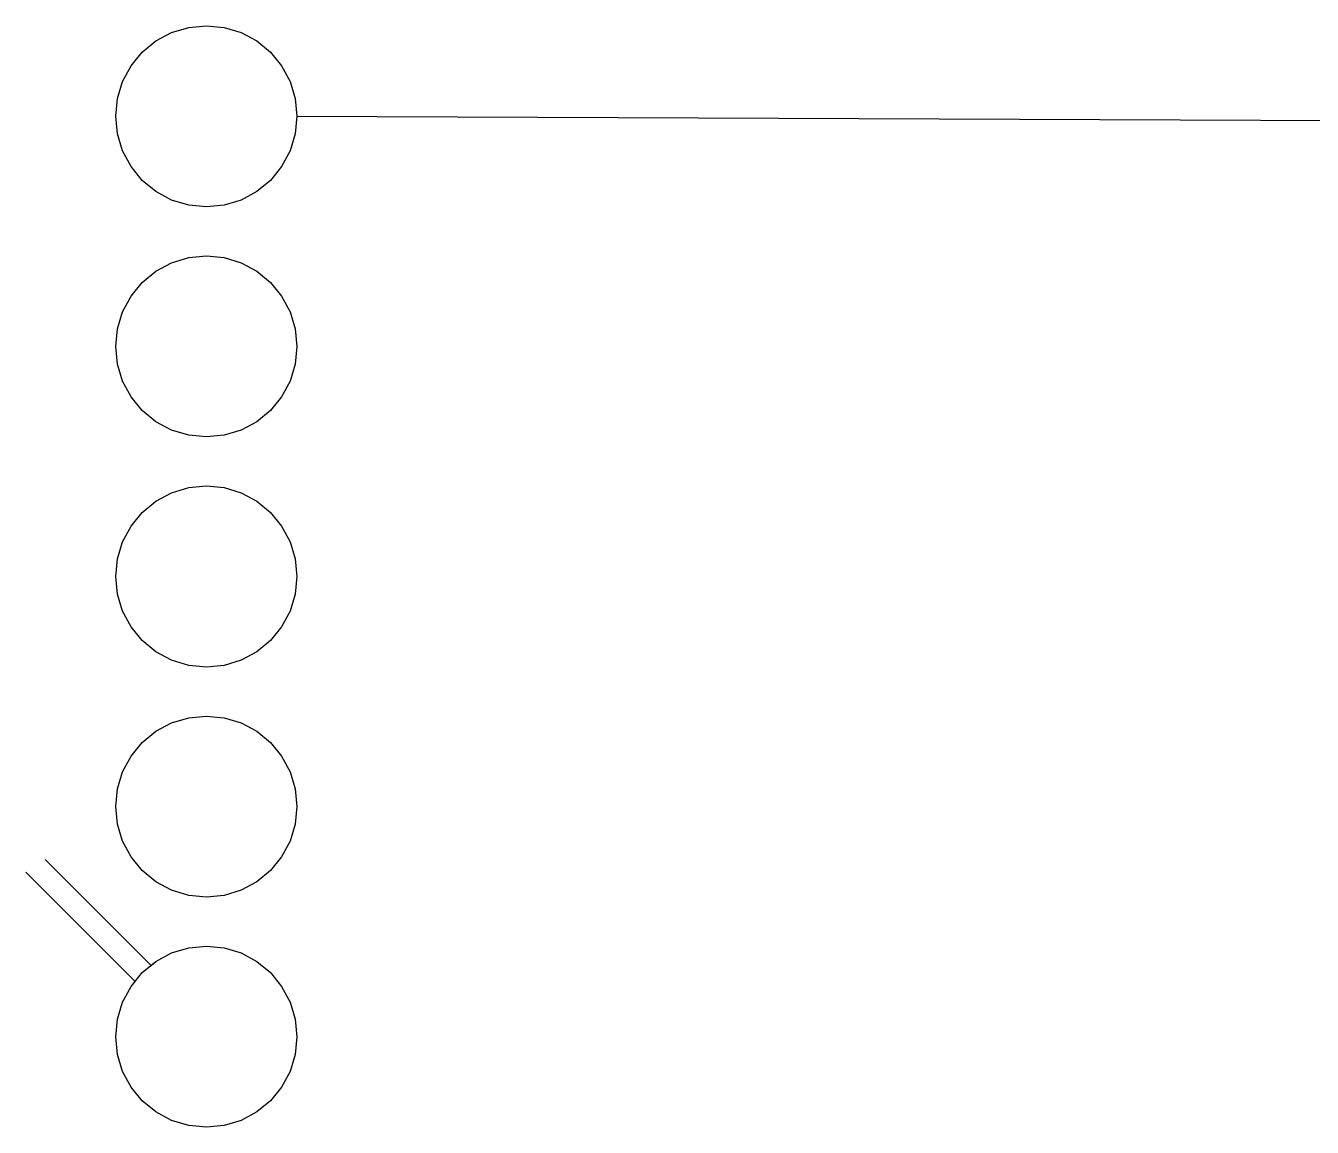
# Model space of a CAD drawing. Header units: millimetres. Extents: x 0 to 489, y -139 to 89.
# Drawn here: x 265.33 to 279.52, y -128.1 to -115.94 of the extents above; entities that cross this region are included whole.
import ezdxf

# ---------------------------------------------------------------- set-up
doc = ezdxf.new("R2010")
doc.units = ezdxf.units.MM
doc.header["$MEASUREMENT"] = 0
doc.layers.get('0').update_dxf_attribs({"linetype": 'CONTINUOUS'})
doc.layers.add('BLACK', color=7, linetype='CONTINUOUS')

msp = doc.modelspace()

# ---------------------------------------------------------------- linework, layer by layer
at = {"linetype": 'Continuous'}
msp.add_line((268.31905, -116.94121), (291.72855, -117.03876), dxfattribs=at)
at = {"layer": 'BLACK', "linetype": 'Continuous'}
for p, q in [((266.93605, -116.01731), (267.12405, -115.96041)), ((266.93605, -116.01731), (267.12405, -115.96041)), ((266.93605, -116.01731), (267.12405, -115.96041)), ((266.93605, -116.01731), (267.12405, -115.96041)), ((267.12405, -115.96041), (267.31905, -115.94121)), ((267.12405, -115.96041), (267.31905, -115.94121)), ((267.12405, -115.96041), (267.31905, -115.94121)), ((267.12405, -115.96041), (267.31905, -115.94121)), ((267.31905, -115.94121), (267.51405, -115.96041)), ((267.31905, -115.94121), (267.51405, -115.96041)), ((267.31905, -115.94121), (267.51405, -115.96041)), ((267.31905, -115.94121), (267.51405, -115.96041)), ((267.51405, -115.96041), (267.70205, -116.01731)), ((267.51405, -115.96041), (267.70205, -116.01731)), ((267.51405, -115.96041), (267.70205, -116.01731)), ((267.51405, -115.96041), (267.70205, -116.01731)), ((266.61205, -116.23411), (266.76305, -116.10971)), ((266.61205, -116.23411), (266.76305, -116.10971)), ((266.61205, -116.23411), (266.76305, -116.10971)), ((266.61205, -116.23411), (266.76305, -116.10971)), ((266.76305, -116.10971), (266.93605, -116.01731)), ((266.76305, -116.10971), (266.93605, -116.01731)), ((266.76305, -116.10971), (266.93605, -116.01731)), ((266.76305, -116.10971), (266.93605, -116.01731)), ((267.70205, -116.01731), (267.87505, -116.10971)), ((267.70205, -116.01731), (267.87505, -116.10971)), ((267.70205, -116.01731), (267.87505, -116.10971)), ((267.70205, -116.01731), (267.87505, -116.10971)), ((267.87505, -116.10971), (268.02605, -116.23411)), ((267.87505, -116.10971), (268.02605, -116.23411)), ((267.87505, -116.10971), (268.02605, -116.23411)), ((267.87505, -116.10971), (268.02605, -116.23411)), ((266.48805, -116.38561), (266.61205, -116.23411)), ((266.48805, -116.38561), (266.61205, -116.23411)), ((266.48805, -116.38561), (266.61205, -116.23411)), ((266.48805, -116.38561), (266.61205, -116.23411)), ((268.02605, -116.23411), (268.15005, -116.38561)), ((268.02605, -116.23411), (268.15005, -116.38561)), ((268.02605, -116.23411), (268.15005, -116.38561)), ((268.02605, -116.23411), (268.15005, -116.38561)), ((266.39505, -116.55851), (266.48805, -116.38561)), ((266.39505, -116.55851), (266.48805, -116.38561)), ((266.39505, -116.55851), (266.48805, -116.38561)), ((266.39505, -116.55851), (266.48805, -116.38561)), ((268.15005, -116.38561), (268.24305, -116.55851)), ((268.15005, -116.38561), (268.24305, -116.55851)), ((268.15005, -116.38561), (268.24305, -116.55851)), ((268.15005, -116.38561), (268.24305, -116.55851)), ((266.33805, -116.74611), (266.39505, -116.55851)), ((266.33805, -116.74611), (266.39505, -116.55851)), ((266.33805, -116.74611), (266.39505, -116.55851)), ((266.33805, -116.74611), (266.39505, -116.55851)), ((268.24305, -116.55851), (268.30005, -116.74611)), ((268.24305, -116.55851), (268.30005, -116.74611)), ((268.24305, -116.55851), (268.30005, -116.74611)), ((268.24305, -116.55851), (268.30005, -116.74611)), ((266.31905, -116.94121), (266.33805, -116.74611)), ((266.31905, -116.94121), (266.33805, -116.74611)), ((266.31905, -116.94121), (266.33805, -116.74611)), ((266.31905, -116.94121), (266.33805, -116.74611)), ((268.30005, -116.74611), (268.31905, -116.94121)), ((268.30005, -116.74611), (268.31905, -116.94121)), ((268.30005, -116.74611), (268.31905, -116.94121)), ((268.30005, -116.74611), (268.31905, -116.94121)), ((266.33805, -117.13631), (266.31905, -116.94121)), ((266.33805, -117.13631), (266.31905, -116.94121)), ((266.33805, -117.13631), (266.31905, -116.94121)), ((266.33805, -117.13631), (266.31905, -116.94121)), ((268.31905, -116.94121), (268.30005, -117.13631)), ((268.31905, -116.94121), (268.30005, -117.13631)), ((268.31905, -116.94121), (268.30005, -117.13631)), ((268.31905, -116.94121), (268.30005, -117.13631)), ((266.39505, -117.32391), (266.33805, -117.13631)), ((266.39505, -117.32391), (266.33805, -117.13631)), ((266.39505, -117.32391), (266.33805, -117.13631)), ((266.39505, -117.32391), (266.33805, -117.13631)), ((268.30005, -117.13631), (268.24305, -117.32391)), ((268.30005, -117.13631), (268.24305, -117.32391)), ((268.30005, -117.13631), (268.24305, -117.32391)), ((268.30005, -117.13631), (268.24305, -117.32391)), ((266.48805, -117.49681), (266.39505, -117.32391)), ((266.48805, -117.49681), (266.39505, -117.32391)), ((266.48805, -117.49681), (266.39505, -117.32391)), ((266.48805, -117.49681), (266.39505, -117.32391)), ((268.24305, -117.32391), (268.15005, -117.49681)), ((268.24305, -117.32391), (268.15005, -117.49681)), ((268.24305, -117.32391), (268.15005, -117.49681)), ((268.24305, -117.32391), (268.15005, -117.49681)), ((266.61205, -117.64831), (266.48805, -117.49681)), ((266.61205, -117.64831), (266.48805, -117.49681)), ((266.61205, -117.64831), (266.48805, -117.49681)), ((266.61205, -117.64831), (266.48805, -117.49681)), ((268.15005, -117.49681), (268.02605, -117.64831)), ((268.15005, -117.49681), (268.02605, -117.64831)), ((268.15005, -117.49681), (268.02605, -117.64831)), ((268.15005, -117.49681), (268.02605, -117.64831)), ((266.76305, -117.77271), (266.61205, -117.64831)), ((266.76305, -117.77271), (266.61205, -117.64831)), ((266.76305, -117.77271), (266.61205, -117.64831)), ((266.76305, -117.77271), (266.61205, -117.64831)), ((268.02605, -117.64831), (267.87505, -117.77271)), ((268.02605, -117.64831), (267.87505, -117.77271)), ((268.02605, -117.64831), (267.87505, -117.77271)), ((268.02605, -117.64831), (267.87505, -117.77271)), ((266.93605, -117.86511), (266.76305, -117.77271)), ((266.93605, -117.86511), (266.76305, -117.77271)), ((266.93605, -117.86511), (266.76305, -117.77271)), ((266.93605, -117.86511), (266.76305, -117.77271)), ((267.87505, -117.77271), (267.70205, -117.86511)), ((267.87505, -117.77271), (267.70205, -117.86511)), ((267.87505, -117.77271), (267.70205, -117.86511)), ((267.87505, -117.77271), (267.70205, -117.86511)), ((267.12405, -117.92201), (266.93605, -117.86511)), ((267.12405, -117.92201), (266.93605, -117.86511)), ((267.12405, -117.92201), (266.93605, -117.86511)), ((267.12405, -117.92201), (266.93605, -117.86511)), ((267.31905, -117.94121), (267.12405, -117.92201)), ((267.31905, -117.94121), (267.12405, -117.92201)), ((267.31905, -117.94121), (267.12405, -117.92201)), ((267.31905, -117.94121), (267.12405, -117.92201)), ((267.51405, -117.92201), (267.31905, -117.94121)), ((267.51405, -117.92201), (267.31905, -117.94121)), ((267.51405, -117.92201), (267.31905, -117.94121)), ((267.51405, -117.92201), (267.31905, -117.94121)), ((267.70205, -117.86511), (267.51405, -117.92201)), ((267.70205, -117.86511), (267.51405, -117.92201)), ((267.70205, -117.86511), (267.51405, -117.92201)), ((267.70205, -117.86511), (267.51405, -117.92201)), ((266.93605, -118.55731), (267.12405, -118.50041)), ((266.93605, -118.55731), (267.12405, -118.50041)), ((266.93605, -118.55731), (267.12405, -118.50041)), ((266.93605, -118.55731), (267.12405, -118.50041)), ((267.12405, -118.50041), (267.31905, -118.48121)), ((267.12405, -118.50041), (267.31905, -118.48121)), ((267.12405, -118.50041), (267.31905, -118.48121)), ((267.12405, -118.50041), (267.31905, -118.48121)), ((267.31905, -118.48121), (267.51405, -118.50041)), ((267.31905, -118.48121), (267.51405, -118.50041)), ((267.31905, -118.48121), (267.51405, -118.50041)), ((267.31905, -118.48121), (267.51405, -118.50041)), ((267.51405, -118.50041), (267.70205, -118.55731)), ((267.51405, -118.50041), (267.70205, -118.55731)), ((267.51405, -118.50041), (267.70205, -118.55731)), ((267.51405, -118.50041), (267.70205, -118.55731)), ((266.61205, -118.77411), (266.76305, -118.64971)), ((266.61205, -118.77411), (266.76305, -118.64971)), ((266.61205, -118.77411), (266.76305, -118.64971)), ((266.61205, -118.77411), (266.76305, -118.64971)), ((266.76305, -118.64971), (266.93605, -118.55731)), ((266.76305, -118.64971), (266.93605, -118.55731)), ((266.76305, -118.64971), (266.93605, -118.55731)), ((266.76305, -118.64971), (266.93605, -118.55731)), ((267.70205, -118.55731), (267.87505, -118.64971)), ((267.70205, -118.55731), (267.87505, -118.64971)), ((267.70205, -118.55731), (267.87505, -118.64971)), ((267.70205, -118.55731), (267.87505, -118.64971)), ((267.87505, -118.64971), (268.02605, -118.77411)), ((267.87505, -118.64971), (268.02605, -118.77411)), ((267.87505, -118.64971), (268.02605, -118.77411)), ((267.87505, -118.64971), (268.02605, -118.77411)), ((266.48805, -118.92561), (266.61205, -118.77411)), ((266.48805, -118.92561), (266.61205, -118.77411)), ((266.48805, -118.92561), (266.61205, -118.77411)), ((266.48805, -118.92561), (266.61205, -118.77411)), ((268.02605, -118.77411), (268.15005, -118.92561)), ((268.02605, -118.77411), (268.15005, -118.92561)), ((268.02605, -118.77411), (268.15005, -118.92561)), ((268.02605, -118.77411), (268.15005, -118.92561)), ((266.39505, -119.09851), (266.48805, -118.92561)), ((266.39505, -119.09851), (266.48805, -118.92561)), ((266.39505, -119.09851), (266.48805, -118.92561)), ((266.39505, -119.09851), (266.48805, -118.92561)), ((268.15005, -118.92561), (268.24305, -119.09851)), ((268.15005, -118.92561), (268.24305, -119.09851)), ((268.15005, -118.92561), (268.24305, -119.09851)), ((268.15005, -118.92561), (268.24305, -119.09851)), ((266.33805, -119.28611), (266.39505, -119.09851)), ((266.33805, -119.28611), (266.39505, -119.09851)), ((266.33805, -119.28611), (266.39505, -119.09851)), ((266.33805, -119.28611), (266.39505, -119.09851)), ((268.24305, -119.09851), (268.30005, -119.28611)), ((268.24305, -119.09851), (268.30005, -119.28611)), ((268.24305, -119.09851), (268.30005, -119.28611)), ((268.24305, -119.09851), (268.30005, -119.28611)), ((266.31905, -119.48121), (266.33805, -119.28611)), ((266.31905, -119.48121), (266.33805, -119.28611)), ((266.31905, -119.48121), (266.33805, -119.28611)), ((266.31905, -119.48121), (266.33805, -119.28611)), ((268.30005, -119.28611), (268.31905, -119.48121)), ((268.30005, -119.28611), (268.31905, -119.48121)), ((268.30005, -119.28611), (268.31905, -119.48121)), ((268.30005, -119.28611), (268.31905, -119.48121)), ((266.33805, -119.67631), (266.31905, -119.48121)), ((266.33805, -119.67631), (266.31905, -119.48121)), ((266.33805, -119.67631), (266.31905, -119.48121)), ((266.33805, -119.67631), (266.31905, -119.48121)), ((268.31905, -119.48121), (268.30005, -119.67631)), ((268.31905, -119.48121), (268.30005, -119.67631)), ((268.31905, -119.48121), (268.30005, -119.67631)), ((268.31905, -119.48121), (268.30005, -119.67631)), ((266.39505, -119.86391), (266.33805, -119.67631)), ((266.39505, -119.86391), (266.33805, -119.67631)), ((266.39505, -119.86391), (266.33805, -119.67631)), ((266.39505, -119.86391), (266.33805, -119.67631)), ((268.30005, -119.67631), (268.24305, -119.86391)), ((268.30005, -119.67631), (268.24305, -119.86391)), ((268.30005, -119.67631), (268.24305, -119.86391)), ((268.30005, -119.67631), (268.24305, -119.86391)), ((266.48805, -120.03681), (266.39505, -119.86391)), ((266.48805, -120.03681), (266.39505, -119.86391)), ((266.48805, -120.03681), (266.39505, -119.86391)), ((266.48805, -120.03681), (266.39505, -119.86391)), ((268.24305, -119.86391), (268.15005, -120.03681)), ((268.24305, -119.86391), (268.15005, -120.03681)), ((268.24305, -119.86391), (268.15005, -120.03681)), ((268.24305, -119.86391), (268.15005, -120.03681)), ((266.61205, -120.18831), (266.48805, -120.03681)), ((266.61205, -120.18831), (266.48805, -120.03681)), ((266.61205, -120.18831), (266.48805, -120.03681)), ((266.61205, -120.18831), (266.48805, -120.03681)), ((268.15005, -120.03681), (268.02605, -120.18831)), ((268.15005, -120.03681), (268.02605, -120.18831)), ((268.15005, -120.03681), (268.02605, -120.18831)), ((268.15005, -120.03681), (268.02605, -120.18831)), ((266.76305, -120.31271), (266.61205, -120.18831)), ((266.76305, -120.31271), (266.61205, -120.18831)), ((266.76305, -120.31271), (266.61205, -120.18831)), ((266.76305, -120.31271), (266.61205, -120.18831)), ((268.02605, -120.18831), (267.87505, -120.31271)), ((268.02605, -120.18831), (267.87505, -120.31271)), ((268.02605, -120.18831), (267.87505, -120.31271)), ((268.02605, -120.18831), (267.87505, -120.31271)), ((266.93605, -120.40511), (266.76305, -120.31271)), ((266.93605, -120.40511), (266.76305, -120.31271)), ((266.93605, -120.40511), (266.76305, -120.31271)), ((266.93605, -120.40511), (266.76305, -120.31271)), ((267.87505, -120.31271), (267.70205, -120.40511)), ((267.87505, -120.31271), (267.70205, -120.40511)), ((267.87505, -120.31271), (267.70205, -120.40511)), ((267.87505, -120.31271), (267.70205, -120.40511)), ((267.12405, -120.46201), (266.93605, -120.40511)), ((267.12405, -120.46201), (266.93605, -120.40511)), ((267.12405, -120.46201), (266.93605, -120.40511)), ((267.12405, -120.46201), (266.93605, -120.40511)), ((267.31905, -120.48121), (267.12405, -120.46201)), ((267.31905, -120.48121), (267.12405, -120.46201)), ((267.31905, -120.48121), (267.12405, -120.46201)), ((267.31905, -120.48121), (267.12405, -120.46201)), ((267.51405, -120.46201), (267.31905, -120.48121)), ((267.51405, -120.46201), (267.31905, -120.48121)), ((267.51405, -120.46201), (267.31905, -120.48121)), ((267.51405, -120.46201), (267.31905, -120.48121)), ((267.70205, -120.40511), (267.51405, -120.46201)), ((267.70205, -120.40511), (267.51405, -120.46201)), ((267.70205, -120.40511), (267.51405, -120.46201)), ((267.70205, -120.40511), (267.51405, -120.46201)), ((266.93605, -121.09731), (267.12405, -121.04041)), ((266.93605, -121.09731), (267.12405, -121.04041)), ((266.93605, -121.09731), (267.12405, -121.04041)), ((266.93605, -121.09731), (267.12405, -121.04041)), ((267.12405, -121.04041), (267.31905, -121.02121)), ((267.12405, -121.04041), (267.31905, -121.02121)), ((267.12405, -121.04041), (267.31905, -121.02121)), ((267.12405, -121.04041), (267.31905, -121.02121)), ((267.31905, -121.02121), (267.51405, -121.04041)), ((267.31905, -121.02121), (267.51405, -121.04041)), ((267.31905, -121.02121), (267.51405, -121.04041)), ((267.31905, -121.02121), (267.51405, -121.04041)), ((267.51405, -121.04041), (267.70205, -121.09731)), ((267.51405, -121.04041), (267.70205, -121.09731)), ((267.51405, -121.04041), (267.70205, -121.09731)), ((267.51405, -121.04041), (267.70205, -121.09731)), ((266.61205, -121.31411), (266.76305, -121.18971)), ((266.61205, -121.31411), (266.76305, -121.18971)), ((266.61205, -121.31411), (266.76305, -121.18971)), ((266.61205, -121.31411), (266.76305, -121.18971)), ((266.76305, -121.18971), (266.93605, -121.09731)), ((266.76305, -121.18971), (266.93605, -121.09731)), ((266.76305, -121.18971), (266.93605, -121.09731)), ((266.76305, -121.18971), (266.93605, -121.09731)), ((267.70205, -121.09731), (267.87505, -121.18971)), ((267.70205, -121.09731), (267.87505, -121.18971)), ((267.70205, -121.09731), (267.87505, -121.18971)), ((267.70205, -121.09731), (267.87505, -121.18971)), ((267.87505, -121.18971), (268.02605, -121.31411)), ((267.87505, -121.18971), (268.02605, -121.31411)), ((267.87505, -121.18971), (268.02605, -121.31411)), ((267.87505, -121.18971), (268.02605, -121.31411)), ((266.48805, -121.46561), (266.61205, -121.31411)), ((266.48805, -121.46561), (266.61205, -121.31411)), ((266.48805, -121.46561), (266.61205, -121.31411)), ((266.48805, -121.46561), (266.61205, -121.31411)), ((268.02605, -121.31411), (268.15005, -121.46561)), ((268.02605, -121.31411), (268.15005, -121.46561)), ((268.02605, -121.31411), (268.15005, -121.46561)), ((268.02605, -121.31411), (268.15005, -121.46561)), ((266.39505, -121.63851), (266.48805, -121.46561)), ((266.39505, -121.63851), (266.48805, -121.46561)), ((266.39505, -121.63851), (266.48805, -121.46561)), ((266.39505, -121.63851), (266.48805, -121.46561)), ((268.15005, -121.46561), (268.24305, -121.63851)), ((268.15005, -121.46561), (268.24305, -121.63851)), ((268.15005, -121.46561), (268.24305, -121.63851)), ((268.15005, -121.46561), (268.24305, -121.63851)), ((266.33805, -121.82611), (266.39505, -121.63851)), ((266.33805, -121.82611), (266.39505, -121.63851)), ((266.33805, -121.82611), (266.39505, -121.63851)), ((266.33805, -121.82611), (266.39505, -121.63851)), ((268.24305, -121.63851), (268.30005, -121.82611)), ((268.24305, -121.63851), (268.30005, -121.82611)), ((268.24305, -121.63851), (268.30005, -121.82611)), ((268.24305, -121.63851), (268.30005, -121.82611)), ((266.31905, -122.02121), (266.33805, -121.82611)), ((266.31905, -122.02121), (266.33805, -121.82611)), ((266.31905, -122.02121), (266.33805, -121.82611)), ((266.31905, -122.02121), (266.33805, -121.82611)), ((268.30005, -121.82611), (268.31905, -122.02121)), ((268.30005, -121.82611), (268.31905, -122.02121)), ((268.30005, -121.82611), (268.31905, -122.02121)), ((268.30005, -121.82611), (268.31905, -122.02121)), ((266.33805, -122.21631), (266.31905, -122.02121)), ((266.33805, -122.21631), (266.31905, -122.02121)), ((266.33805, -122.21631), (266.31905, -122.02121)), ((266.33805, -122.21631), (266.31905, -122.02121)), ((268.31905, -122.02121), (268.30005, -122.21631)), ((268.31905, -122.02121), (268.30005, -122.21631)), ((268.31905, -122.02121), (268.30005, -122.21631)), ((268.31905, -122.02121), (268.30005, -122.21631)), ((266.39505, -122.40391), (266.33805, -122.21631)), ((266.39505, -122.40391), (266.33805, -122.21631)), ((266.39505, -122.40391), (266.33805, -122.21631)), ((266.39505, -122.40391), (266.33805, -122.21631)), ((268.30005, -122.21631), (268.24305, -122.40391)), ((268.30005, -122.21631), (268.24305, -122.40391)), ((268.30005, -122.21631), (268.24305, -122.40391)), ((268.30005, -122.21631), (268.24305, -122.40391)), ((266.48805, -122.57681), (266.39505, -122.40391)), ((266.48805, -122.57681), (266.39505, -122.40391)), ((266.48805, -122.57681), (266.39505, -122.40391)), ((266.48805, -122.57681), (266.39505, -122.40391)), ((268.24305, -122.40391), (268.15005, -122.57681)), ((268.24305, -122.40391), (268.15005, -122.57681)), ((268.24305, -122.40391), (268.15005, -122.57681)), ((268.24305, -122.40391), (268.15005, -122.57681)), ((266.61205, -122.72831), (266.48805, -122.57681)), ((266.61205, -122.72831), (266.48805, -122.57681)), ((266.61205, -122.72831), (266.48805, -122.57681)), ((266.61205, -122.72831), (266.48805, -122.57681)), ((268.15005, -122.57681), (268.02605, -122.72831)), ((268.15005, -122.57681), (268.02605, -122.72831)), ((268.15005, -122.57681), (268.02605, -122.72831)), ((268.15005, -122.57681), (268.02605, -122.72831)), ((266.76305, -122.85271), (266.61205, -122.72831)), ((266.76305, -122.85271), (266.61205, -122.72831)), ((266.76305, -122.85271), (266.61205, -122.72831)), ((266.76305, -122.85271), (266.61205, -122.72831)), ((268.02605, -122.72831), (267.87505, -122.85271)), ((268.02605, -122.72831), (267.87505, -122.85271)), ((268.02605, -122.72831), (267.87505, -122.85271)), ((268.02605, -122.72831), (267.87505, -122.85271)), ((266.93605, -122.94511), (266.76305, -122.85271)), ((266.93605, -122.94511), (266.76305, -122.85271)), ((266.93605, -122.94511), (266.76305, -122.85271)), ((266.93605, -122.94511), (266.76305, -122.85271)), ((267.87505, -122.85271), (267.70205, -122.94511)), ((267.87505, -122.85271), (267.70205, -122.94511)), ((267.87505, -122.85271), (267.70205, -122.94511)), ((267.87505, -122.85271), (267.70205, -122.94511)), ((267.12405, -123.00201), (266.93605, -122.94511)), ((267.12405, -123.00201), (266.93605, -122.94511)), ((267.12405, -123.00201), (266.93605, -122.94511)), ((267.12405, -123.00201), (266.93605, -122.94511)), ((267.31905, -123.02121), (267.12405, -123.00201)), ((267.31905, -123.02121), (267.12405, -123.00201)), ((267.31905, -123.02121), (267.12405, -123.00201)), ((267.31905, -123.02121), (267.12405, -123.00201)), ((267.51405, -123.00201), (267.31905, -123.02121)), ((267.51405, -123.00201), (267.31905, -123.02121)), ((267.51405, -123.00201), (267.31905, -123.02121)), ((267.51405, -123.00201), (267.31905, -123.02121)), ((267.70205, -122.94511), (267.51405, -123.00201)), ((267.70205, -122.94511), (267.51405, -123.00201)), ((267.70205, -122.94511), (267.51405, -123.00201)), ((267.70205, -122.94511), (267.51405, -123.00201)), ((266.76305, -123.72971), (266.93605, -123.63731)), ((266.76305, -123.72971), (266.93605, -123.63731)), ((266.76305, -123.72971), (266.93605, -123.63731)), ((266.76305, -123.72971), (266.93605, -123.63731)), ((266.93605, -123.63731), (267.12405, -123.58041)), ((266.93605, -123.63731), (267.12405, -123.58041)), ((266.93605, -123.63731), (267.12405, -123.58041)), ((266.93605, -123.63731), (267.12405, -123.58041)), ((267.12405, -123.58041), (267.31905, -123.56121)), ((267.12405, -123.58041), (267.31905, -123.56121)), ((267.12405, -123.58041), (267.31905, -123.56121)), ((267.12405, -123.58041), (267.31905, -123.56121)), ((267.31905, -123.56121), (267.51405, -123.58041)), ((267.31905, -123.56121), (267.51405, -123.58041)), ((267.31905, -123.56121), (267.51405, -123.58041)), ((267.31905, -123.56121), (267.51405, -123.58041)), ((267.51405, -123.58041), (267.70205, -123.63731)), ((267.51405, -123.58041), (267.70205, -123.63731)), ((267.51405, -123.58041), (267.70205, -123.63731)), ((267.51405, -123.58041), (267.70205, -123.63731)), ((267.70205, -123.63731), (267.87505, -123.72971)), ((267.70205, -123.63731), (267.87505, -123.72971)), ((267.70205, -123.63731), (267.87505, -123.72971)), ((267.70205, -123.63731), (267.87505, -123.72971)), ((266.61205, -123.85411), (266.76305, -123.72971)), ((266.61205, -123.85411), (266.76305, -123.72971)), ((266.61205, -123.85411), (266.76305, -123.72971)), ((266.61205, -123.85411), (266.76305, -123.72971)), ((267.87505, -123.72971), (268.02605, -123.85411)), ((267.87505, -123.72971), (268.02605, -123.85411)), ((267.87505, -123.72971), (268.02605, -123.85411)), ((267.87505, -123.72971), (268.02605, -123.85411)), ((266.48805, -124.00561), (266.61205, -123.85411)), ((266.48805, -124.00561), (266.61205, -123.85411)), ((266.48805, -124.00561), (266.61205, -123.85411)), ((266.48805, -124.00561), (266.61205, -123.85411)), ((268.02605, -123.85411), (268.15005, -124.00561)), ((268.02605, -123.85411), (268.15005, -124.00561)), ((268.02605, -123.85411), (268.15005, -124.00561)), ((268.02605, -123.85411), (268.15005, -124.00561)), ((266.39505, -124.17851), (266.48805, -124.00561)), ((266.39505, -124.17851), (266.48805, -124.00561)), ((266.39505, -124.17851), (266.48805, -124.00561)), ((266.39505, -124.17851), (266.48805, -124.00561)), ((268.15005, -124.00561), (268.24305, -124.17851)), ((268.15005, -124.00561), (268.24305, -124.17851)), ((268.15005, -124.00561), (268.24305, -124.17851)), ((268.15005, -124.00561), (268.24305, -124.17851)), ((266.33805, -124.36611), (266.39505, -124.17851)), ((266.33805, -124.36611), (266.39505, -124.17851)), ((266.33805, -124.36611), (266.39505, -124.17851)), ((266.33805, -124.36611), (266.39505, -124.17851)), ((268.24305, -124.17851), (268.30005, -124.36611)), ((268.24305, -124.17851), (268.30005, -124.36611)), ((268.24305, -124.17851), (268.30005, -124.36611)), ((268.24305, -124.17851), (268.30005, -124.36611)), ((266.31905, -124.56121), (266.33805, -124.36611)), ((266.31905, -124.56121), (266.33805, -124.36611)), ((266.31905, -124.56121), (266.33805, -124.36611)), ((266.31905, -124.56121), (266.33805, -124.36611)), ((268.30005, -124.36611), (268.31905, -124.56121)), ((268.30005, -124.36611), (268.31905, -124.56121)), ((268.30005, -124.36611), (268.31905, -124.56121)), ((268.30005, -124.36611), (268.31905, -124.56121)), ((266.33805, -124.75631), (266.31905, -124.56121)), ((266.33805, -124.75631), (266.31905, -124.56121)), ((266.33805, -124.75631), (266.31905, -124.56121)), ((266.33805, -124.75631), (266.31905, -124.56121)), ((268.31905, -124.56121), (268.30005, -124.75631)), ((268.31905, -124.56121), (268.30005, -124.75631)), ((268.31905, -124.56121), (268.30005, -124.75631)), ((268.31905, -124.56121), (268.30005, -124.75631)), ((266.39505, -124.94391), (266.33805, -124.75631)), ((266.39505, -124.94391), (266.33805, -124.75631)), ((266.39505, -124.94391), (266.33805, -124.75631)), ((266.39505, -124.94391), (266.33805, -124.75631)), ((268.30005, -124.75631), (268.24305, -124.94391)), ((268.30005, -124.75631), (268.24305, -124.94391)), ((268.30005, -124.75631), (268.24305, -124.94391)), ((268.30005, -124.75631), (268.24305, -124.94391)), ((266.48805, -125.11681), (266.39505, -124.94391)), ((266.48805, -125.11681), (266.39505, -124.94391)), ((266.48805, -125.11681), (266.39505, -124.94391)), ((266.48805, -125.11681), (266.39505, -124.94391)), ((268.24305, -124.94391), (268.15005, -125.11681)), ((268.24305, -124.94391), (268.15005, -125.11681)), ((268.24305, -124.94391), (268.15005, -125.11681)), ((268.24305, -124.94391), (268.15005, -125.11681)), ((265.53905, -125.14441), (266.70905, -126.31441)), ((266.61205, -125.26831), (266.48805, -125.11681)), ((266.61205, -125.26831), (266.48805, -125.11681)), ((266.61205, -125.26831), (266.48805, -125.11681)), ((266.61205, -125.26831), (266.48805, -125.11681)), ((268.15005, -125.11681), (268.02605, -125.26831)), ((268.15005, -125.11681), (268.02605, -125.26831)), ((268.15005, -125.11681), (268.02605, -125.26831)), ((268.15005, -125.11681), (268.02605, -125.26831)), ((266.53205, -126.49121), (265.32605, -125.28461)), ((266.76305, -125.39271), (266.61205, -125.26831)), ((266.76305, -125.39271), (266.61205, -125.26831)), ((266.76305, -125.39271), (266.61205, -125.26831)), ((266.76305, -125.39271), (266.61205, -125.26831)), ((268.02605, -125.26831), (267.87505, -125.39271)), ((268.02605, -125.26831), (267.87505, -125.39271)), ((268.02605, -125.26831), (267.87505, -125.39271)), ((268.02605, -125.26831), (267.87505, -125.39271)), ((266.93605, -125.48511), (266.76305, -125.39271)), ((266.93605, -125.48511), (266.76305, -125.39271)), ((266.93605, -125.48511), (266.76305, -125.39271)), ((266.93605, -125.48511), (266.76305, -125.39271)), ((267.12405, -125.54201), (266.93605, -125.48511)), ((267.12405, -125.54201), (266.93605, -125.48511)), ((267.12405, -125.54201), (266.93605, -125.48511)), ((267.12405, -125.54201), (266.93605, -125.48511)), ((267.70205, -125.48511), (267.51405, -125.54201)), ((267.70205, -125.48511), (267.51405, -125.54201)), ((267.70205, -125.48511), (267.51405, -125.54201)), ((267.70205, -125.48511), (267.51405, -125.54201)), ((267.87505, -125.39271), (267.70205, -125.48511)), ((267.87505, -125.39271), (267.70205, -125.48511)), ((267.87505, -125.39271), (267.70205, -125.48511)), ((267.87505, -125.39271), (267.70205, -125.48511)), ((267.31905, -125.56121), (267.12405, -125.54201)), ((267.31905, -125.56121), (267.12405, -125.54201)), ((267.31905, -125.56121), (267.12405, -125.54201)), ((267.31905, -125.56121), (267.12405, -125.54201)), ((267.51405, -125.54201), (267.31905, -125.56121)), ((267.51405, -125.54201), (267.31905, -125.56121)), ((267.51405, -125.54201), (267.31905, -125.56121)), ((267.51405, -125.54201), (267.31905, -125.56121)), ((266.76305, -126.26971), (266.93605, -126.17731)), ((266.76305, -126.26971), (266.93605, -126.17731)), ((266.76305, -126.26971), (266.93605, -126.17731)), ((266.76305, -126.26971), (266.93605, -126.17731)), ((266.93605, -126.17731), (267.12405, -126.12041)), ((266.93605, -126.17731), (267.12405, -126.12041)), ((266.93605, -126.17731), (267.12405, -126.12041)), ((266.93605, -126.17731), (267.12405, -126.12041)), ((267.12405, -126.12041), (267.31905, -126.10121)), ((267.12405, -126.12041), (267.31905, -126.10121)), ((267.12405, -126.12041), (267.31905, -126.10121)), ((267.12405, -126.12041), (267.31905, -126.10121)), ((267.31905, -126.10121), (267.51405, -126.12041)), ((267.31905, -126.10121), (267.51405, -126.12041)), ((267.31905, -126.10121), (267.51405, -126.12041)), ((267.31905, -126.10121), (267.51405, -126.12041)), ((267.51405, -126.12041), (267.70205, -126.17731)), ((267.51405, -126.12041), (267.70205, -126.17731)), ((267.51405, -126.12041), (267.70205, -126.17731)), ((267.51405, -126.12041), (267.70205, -126.17731)), ((267.70205, -126.17731), (267.87505, -126.26971)), ((267.70205, -126.17731), (267.87505, -126.26971)), ((267.70205, -126.17731), (267.87505, -126.26971)), ((267.70205, -126.17731), (267.87505, -126.26971)), ((266.61205, -126.39411), (266.76305, -126.26971)), ((266.61205, -126.39411), (266.76305, -126.26971)), ((266.61205, -126.39411), (266.76305, -126.26971)), ((266.70905, -126.31441), (266.76305, -126.26971)), ((267.87505, -126.26971), (268.02605, -126.39411)), ((267.87505, -126.26971), (268.02605, -126.39411)), ((267.87505, -126.26971), (268.02605, -126.39411)), ((267.87505, -126.26971), (268.02605, -126.39411)), ((266.48805, -126.54561), (266.61205, -126.39411)), ((266.48805, -126.54561), (266.61205, -126.39411)), ((266.48805, -126.54561), (266.61205, -126.39411)), ((268.02605, -126.39411), (268.15005, -126.54561)), ((268.02605, -126.39411), (268.15005, -126.54561)), ((268.02605, -126.39411), (268.15005, -126.54561)), ((268.02605, -126.39411), (268.15005, -126.54561)), ((266.39505, -126.71851), (266.48805, -126.54561)), ((266.39505, -126.71851), (266.48805, -126.54561)), ((266.39505, -126.71851), (266.48805, -126.54561)), ((266.39505, -126.71851), (266.48805, -126.54561)), ((266.48805, -126.54561), (266.53205, -126.49121)), ((268.15005, -126.54561), (268.24305, -126.71851)), ((268.15005, -126.54561), (268.24305, -126.71851)), ((268.15005, -126.54561), (268.24305, -126.71851)), ((268.15005, -126.54561), (268.24305, -126.71851)), ((266.33805, -126.90611), (266.39505, -126.71851)), ((266.33805, -126.90611), (266.39505, -126.71851)), ((266.33805, -126.90611), (266.39505, -126.71851)), ((266.33805, -126.90611), (266.39505, -126.71851)), ((268.24305, -126.71851), (268.30005, -126.90611)), ((268.24305, -126.71851), (268.30005, -126.90611)), ((268.24305, -126.71851), (268.30005, -126.90611)), ((268.24305, -126.71851), (268.30005, -126.90611)), ((266.31905, -127.10121), (266.33805, -126.90611)), ((266.31905, -127.10121), (266.33805, -126.90611)), ((266.31905, -127.10121), (266.33805, -126.90611)), ((266.31905, -127.10121), (266.33805, -126.90611)), ((268.30005, -126.90611), (268.31905, -127.10121)), ((268.30005, -126.90611), (268.31905, -127.10121)), ((268.30005, -126.90611), (268.31905, -127.10121)), ((268.30005, -126.90611), (268.31905, -127.10121)), ((266.33805, -127.29631), (266.31905, -127.10121)), ((266.33805, -127.29631), (266.31905, -127.10121)), ((266.33805, -127.29631), (266.31905, -127.10121)), ((266.33805, -127.29631), (266.31905, -127.10121)), ((268.31905, -127.10121), (268.30005, -127.29631)), ((268.31905, -127.10121), (268.30005, -127.29631)), ((268.31905, -127.10121), (268.30005, -127.29631)), ((268.31905, -127.10121), (268.30005, -127.29631)), ((266.39505, -127.48391), (266.33805, -127.29631)), ((266.39505, -127.48391), (266.33805, -127.29631)), ((266.39505, -127.48391), (266.33805, -127.29631)), ((266.39505, -127.48391), (266.33805, -127.29631)), ((268.30005, -127.29631), (268.24305, -127.48391)), ((268.30005, -127.29631), (268.24305, -127.48391)), ((268.30005, -127.29631), (268.24305, -127.48391)), ((268.30005, -127.29631), (268.24305, -127.48391)), ((266.48805, -127.65681), (266.39505, -127.48391)), ((266.48805, -127.65681), (266.39505, -127.48391)), ((266.48805, -127.65681), (266.39505, -127.48391)), ((266.48805, -127.65681), (266.39505, -127.48391)), ((268.24305, -127.48391), (268.15005, -127.65681)), ((268.24305, -127.48391), (268.15005, -127.65681)), ((268.24305, -127.48391), (268.15005, -127.65681)), ((268.24305, -127.48391), (268.15005, -127.65681)), ((266.61205, -127.80821), (266.48805, -127.65681)), ((266.61205, -127.80821), (266.48805, -127.65681)), ((266.61205, -127.80821), (266.48805, -127.65681)), ((266.61205, -127.80821), (266.48805, -127.65681)), ((268.15005, -127.65681), (268.02605, -127.80821)), ((268.15005, -127.65681), (268.02605, -127.80821)), ((268.15005, -127.65681), (268.02605, -127.80821)), ((268.15005, -127.65681), (268.02605, -127.80821)), ((266.76305, -127.93221), (266.61205, -127.80821)), ((266.76305, -127.93221), (266.61205, -127.80821)), ((266.76305, -127.93221), (266.61205, -127.80821)), ((266.76305, -127.93221), (266.61205, -127.80821)), ((268.02605, -127.80821), (267.87505, -127.93221)), ((268.02605, -127.80821), (267.87505, -127.93221)), ((268.02605, -127.80821), (267.87505, -127.93221)), ((268.02605, -127.80821), (267.87505, -127.93221)), ((266.93605, -128.02521), (266.76305, -127.93221)), ((266.93605, -128.02521), (266.76305, -127.93221)), ((266.93605, -128.02521), (266.76305, -127.93221)), ((266.93605, -128.02521), (266.76305, -127.93221)), ((267.12405, -128.08221), (266.93605, -128.02521)), ((267.12405, -128.08221), (266.93605, -128.02521)), ((267.12405, -128.08221), (266.93605, -128.02521)), ((267.12405, -128.08221), (266.93605, -128.02521)), ((267.70205, -128.02521), (267.51405, -128.08221)), ((267.70205, -128.02521), (267.51405, -128.08221)), ((267.70205, -128.02521), (267.51405, -128.08221)), ((267.70205, -128.02521), (267.51405, -128.08221)), ((267.87505, -127.93221), (267.70205, -128.02521)), ((267.87505, -127.93221), (267.70205, -128.02521)), ((267.87505, -127.93221), (267.70205, -128.02521)), ((267.87505, -127.93221), (267.70205, -128.02521)), ((267.31905, -128.10121), (267.12405, -128.08221)), ((267.31905, -128.10121), (267.12405, -128.08221)), ((267.31905, -128.10121), (267.12405, -128.08221)), ((267.31905, -128.10121), (267.12405, -128.08221)), ((267.51405, -128.08221), (267.31905, -128.10121)), ((267.51405, -128.08221), (267.31905, -128.10121)), ((267.51405, -128.08221), (267.31905, -128.10121)), ((267.51405, -128.08221), (267.31905, -128.10121))]:
    msp.add_line(p, q, dxfattribs=at)

doc.saveas('drawing.dxf')
